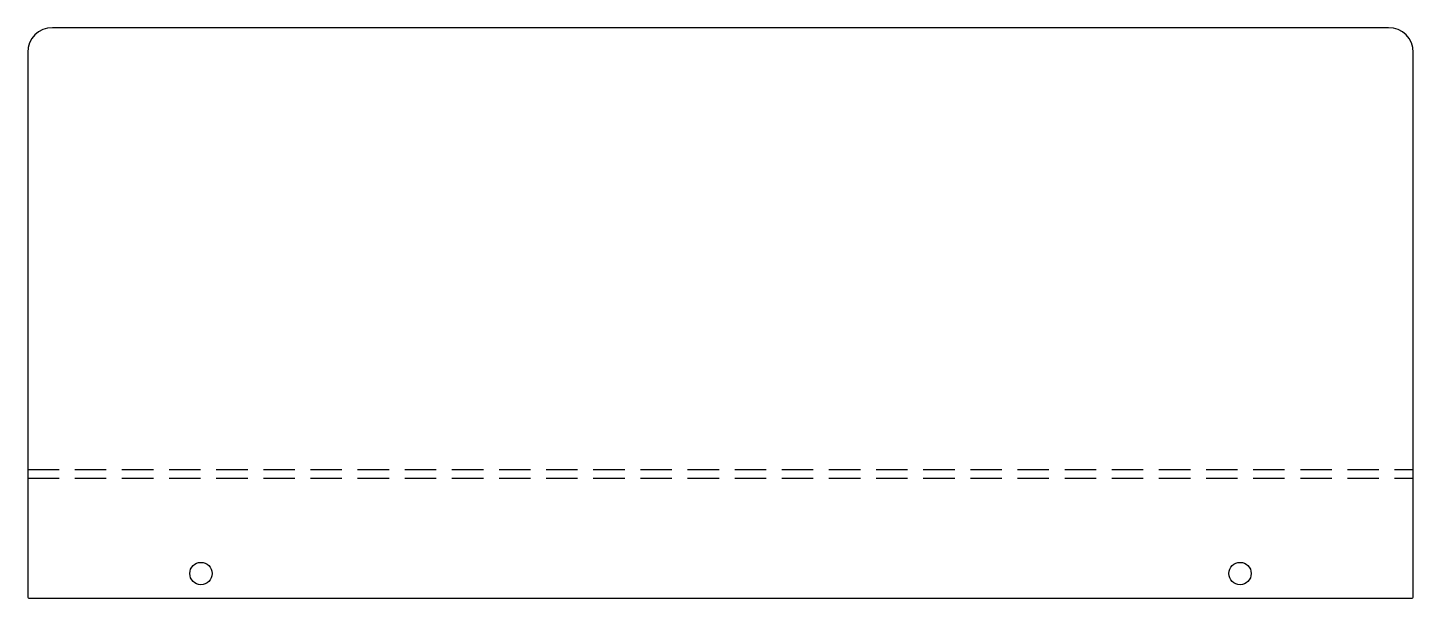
# Model space of a CAD drawing. Extents: x 0 to 560, y 0 to 231.
import ezdxf

# ---------------------------------------------------------------- set-up
doc = ezdxf.new("R2010")
doc.units = 0
doc.header["$MEASUREMENT"] = 0
doc.linetypes.add('DASHED', pattern=[19.05, 12.7, -6.35])
doc.layers.get('0').update_dxf_attribs({"linetype": 'CONTINUOUS'})

msp = doc.modelspace()

# ---------------------------------------------------------------- linework, layer by layer
for p, q in [((550, 230.56), (10, 230.56)), ((0, 220.56), (0, 0.5)), ((560, 0.5), (560, 220.56)), ((0.5, 0), (559.5, 0))]:
    msp.add_line(p, q)
at = {"linetype": 'DASHED'}
for p, q in [((0, 52), (560, 52)), ((0, 48.56), (560, 48.56))]:
    msp.add_line(p, q, dxfattribs=at)
for centre in [(70, 10), (490, 10)]:
    msp.add_circle(centre, 4.5)
for centre, radius, start, end in [((10, 220.56), 10, 90, 180), ((550, 220.56), 10, 0, 90), ((0.5, 0.5), 0.5, 180, 270), ((559.5, 0.5), 0.5, 270, 0)]:
    msp.add_arc(centre, radius, start, end)

doc.saveas('drawing.dxf')
